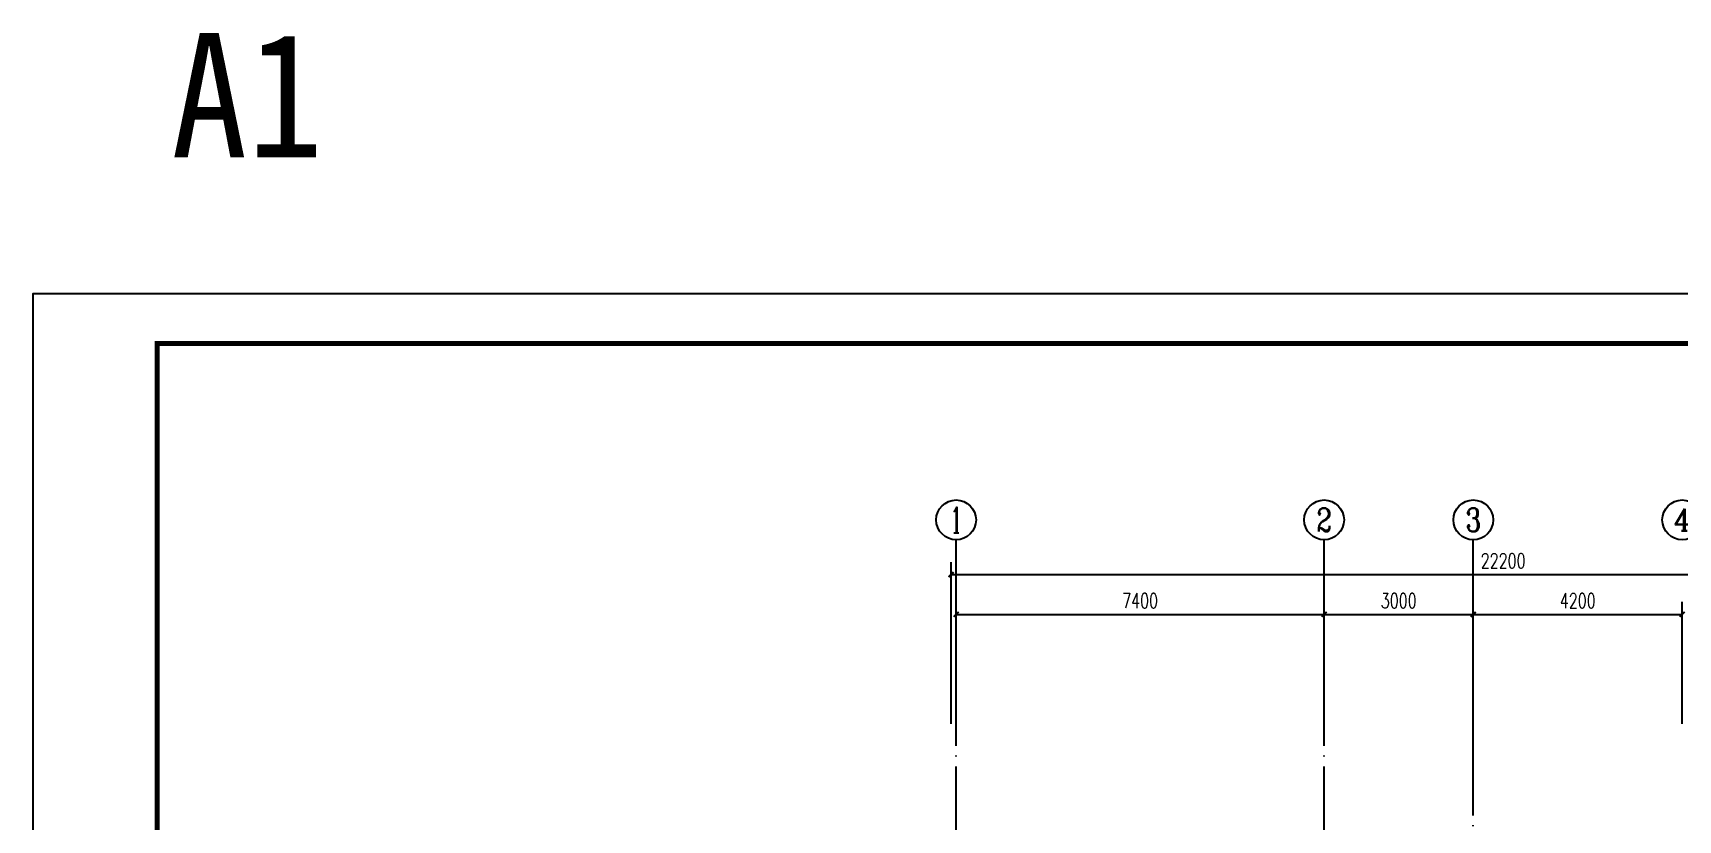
# Model space of a CAD drawing. Extents: x 6128144 to 12201635, y -1670122 to -706096.
# Drawn here: x 6495680 to 6528763, y -721921 to -706096 of the extents above; entities that cross this region are included whole.
import ezdxf
from ezdxf.enums import TextEntityAlignment as Align

# ---------------------------------------------------------------- set-up
doc = ezdxf.new("R2010")
doc.units = 0
doc.header["$LTSCALE"] = 1000
doc.header["$MEASUREMENT"] = 0
doc.linetypes.add('DOTE', pattern=[2.42, 2, -0.2, 0.02, -0.2])
doc.layers.get('0').update_dxf_attribs({"linetype": 'CONTINUOUS'})
doc.layers.get('Defpoints').update_dxf_attribs({"linetype": 'CONTINUOUS'})
for name, color, linetype in [('AXIS', 3, 'CONTINUOUS'), ('AXIS_TEXT', 7, 'CONTINUOUS'), ('DOTE', 252, 'CONTINUOUS'), ('PUB_TITLE', 4, 'CONTINUOUS'), ('图名', 15, 'CONTINUOUS')]:
    doc.layers.add(name, color=color, linetype=linetype)
doc.styles.add('_TCH_AXIS', font='COMPLEX', dxfattribs={"bigfont": 'GBCBIG'})
doc.styles.add('_TCH_DIM_T3', font='SIMPLEX', dxfattribs={"width": 0.705882, "bigfont": 'GBCBIG'})
doc.styles.add('COMPLEX', font='COMPLEX')
doc.styles.add('宋体', font='', dxfattribs={"width": 0.7})
doc.styles.get('宋体').set_extended_font_data('SimSun')
doc.dimstyles.new('_TCH_ARCH&&100', dxfattribs={"dimtxt": 297.5, "dimasz": 100, "dimexe": 250, "dimexo": 300, "dimgap": 126.25, "dimtad": 1, "dimdec": 0, "dimzin": 0, "dimdsep": 46, "dimtxsty": '_TCH_DIM_T3', "dimblk": 'ARCHTICK', "dimcen": 0.09, "dimclrt": 7, "dimazin": 2, "dimtfac": 1, "dimtdec": 0, "dimtix": 1, "dimtmove": 2, "dimatfit": 3, "dimfxl": 0, "dimtolj": 1, "dimtzin": 0, "dimarcsym": 0})

# ---------------------------------------------------------------- blocks, each defined once
blk = doc.blocks.new('_AXISO')
blk.add_circle((0, 0), 0.5)
at = {"layer": 'AXIS_TEXT', "style": 'COMPLEX', "width": 1.041667}
blk.add_attdef('A', text='', height=0.56, dxfattribs=at).set_placement((-0.25, -0.28), (0.25, -0.28), align=Align.FIT)
blk = doc.blocks.new('_ArchTick')
at = {"color": 0, "linetype": 'ByBlock', "const_width": 0.4}
blk.add_lwpolyline([(-0.5, -0.5), (0.5, 0.5)], dxfattribs=at)
blk = doc.blocks.new('*D2606')
at = {"layer": 'AXIS', "color": 0, "lineweight": -2}
for p, q in [((6514245, -719985), (6514245, -717535)), ((6521645, -719985), (6521645, -717535)), ((6514245, -717785), (6521645, -717785))]:
    blk.add_line(p, q, dxfattribs=at)
at = {"layer": 'Defpoints', "color": 0}
for p in [(6521645, -717785), (6514245, -720285), (6521645, -720285)]:
    blk.add_point(p, dxfattribs=at)
at = {"layer": 'AXIS', "color": 0, "lineweight": -2, "xscale": 100, "yscale": 100, "zscale": 100, "rotation": 180}
blk.add_blockref('_ArchTick', (6514245, -717785), dxfattribs=at)
at = {"layer": 'AXIS', "color": 0, "lineweight": -2, "xscale": 100, "yscale": 100, "zscale": 100}
blk.add_blockref('_ArchTick', (6521645, -717785), dxfattribs=at)
at = {"layer": 'AXIS', "color": 7, "insert": (6517945, -717510), "char_height": 297.5, "attachment_point": 5, "style": '_TCH_DIM_T3'}
blk.add_mtext('\\A1;7400', dxfattribs=at)
blk = doc.blocks.new('*D2607')
at = {"layer": 'AXIS', "color": 0, "lineweight": -2}
for p, q in [((6521645, -719985), (6521645, -717535)), ((6524645, -719985), (6524645, -717535)), ((6521645, -717785), (6524645, -717785))]:
    blk.add_line(p, q, dxfattribs=at)
at = {"layer": 'Defpoints', "color": 0}
for p in [(6524645, -717785), (6521645, -720285), (6524645, -720285)]:
    blk.add_point(p, dxfattribs=at)
at = {"layer": 'AXIS', "color": 0, "lineweight": -2, "xscale": 100, "yscale": 100, "zscale": 100, "rotation": 180}
blk.add_blockref('_ArchTick', (6521645, -717785), dxfattribs=at)
at = {"layer": 'AXIS', "color": 0, "lineweight": -2, "xscale": 100, "yscale": 100, "zscale": 100}
blk.add_blockref('_ArchTick', (6524645, -717785), dxfattribs=at)
at = {"layer": 'AXIS', "color": 7, "insert": (6523145, -717510), "char_height": 297.5, "attachment_point": 5, "style": '_TCH_DIM_T3'}
blk.add_mtext('\\A1;3000', dxfattribs=at)
blk = doc.blocks.new('*D2608')
at = {"layer": 'AXIS', "color": 0, "lineweight": -2}
for p, q in [((6524645, -719985), (6524645, -717535)), ((6528845, -719985), (6528845, -717535)), ((6524645, -717785), (6528845, -717785))]:
    blk.add_line(p, q, dxfattribs=at)
at = {"layer": 'Defpoints', "color": 0}
for p in [(6528845, -717785), (6524645, -720285), (6528845, -720285)]:
    blk.add_point(p, dxfattribs=at)
at = {"layer": 'AXIS', "color": 0, "lineweight": -2, "xscale": 100, "yscale": 100, "zscale": 100, "rotation": 180}
blk.add_blockref('_ArchTick', (6524645, -717785), dxfattribs=at)
at = {"layer": 'AXIS', "color": 0, "lineweight": -2, "xscale": 100, "yscale": 100, "zscale": 100}
blk.add_blockref('_ArchTick', (6528845, -717785), dxfattribs=at)
at = {"layer": 'AXIS', "color": 7, "insert": (6526745, -717510), "char_height": 297.5, "attachment_point": 5, "style": '_TCH_DIM_T3'}
blk.add_mtext('\\A1;4200', dxfattribs=at)
blk = doc.blocks.new('*D2611')
at = {"layer": 'AXIS', "color": 0, "lineweight": -2}
for p, q in [((6514145, -719985), (6514145, -716735)), ((6536345, -719985), (6536345, -716735)), ((6514145, -716985), (6536345, -716985))]:
    blk.add_line(p, q, dxfattribs=at)
at = {"layer": 'Defpoints', "color": 0}
for p in [(6536345, -716985), (6514145, -720285), (6536345, -720285)]:
    blk.add_point(p, dxfattribs=at)
at = {"layer": 'AXIS', "color": 0, "lineweight": -2, "xscale": 100, "yscale": 100, "zscale": 100, "rotation": 180}
blk.add_blockref('_ArchTick', (6514145, -716985), dxfattribs=at)
at = {"layer": 'AXIS', "color": 0, "lineweight": -2, "xscale": 100, "yscale": 100, "zscale": 100}
blk.add_blockref('_ArchTick', (6536345, -716985), dxfattribs=at)
at = {"layer": 'AXIS', "color": 7, "insert": (6525245, -716710), "char_height": 297.5, "attachment_point": 5, "style": '_TCH_DIM_T3'}
blk.add_mtext('\\A1;22200', dxfattribs=at)

msp = doc.modelspace()

# ---------------------------------------------------------------- linework, layer by layer
at = {"layer": 'AXIS', "color": 0}
for p, q in [((6514245.2, -720285.3), (6514245.2, -716285.3)), ((6521645.2, -720285.3), (6521645.2, -716285.3)), ((6524645.2, -720285.3), (6524645.2, -716285.3))]:
    msp.add_line(p, q, dxfattribs=at)
at = {"layer": 'DOTE', "linetype": 'DOTE'}
for p, q in [((6514245.2, -739785.3), (6514245.2, -720285.3)), ((6521645.2, -739785.3), (6521645.2, -720285.3)), ((6524645.2, -729085.3), (6524645.2, -720285.3))]:
    msp.add_line(p, q, dxfattribs=at)
at = {"layer": 'PUB_TITLE', "color": 4}
msp.add_lwpolyline([(6495680.3, -753339.6), (6555080.3, -753339.6), (6555080.3, -711339.6), (6495680.3, -711339.6)], close=True, dxfattribs=at)
at = {"layer": 'PUB_TITLE', "color": 4, "const_width": 100}
msp.add_lwpolyline([(6498180.3, -752339.6), (6554080.3, -752339.6), (6554080.3, -712339.6), (6498180.3, -712339.6)], close=True, dxfattribs=at)

# ---------------------------------------------------------------- block references
at = {"layer": 'AXIS', "color": 0}
ref = msp.add_blockref('_AXISO', (6514245.2, -715885.3), dxfattribs=dict(at, xscale=800, yscale=800, zscale=800))
ref.add_attrib('A', '1', dxfattribs={"layer": 'AXIS_TEXT', "color": 0, "height": 514.7, "style": '_TCH_AXIS'}).set_placement((6514134.9, -716142.7), (6514355.5, -716142.7), align=Align.FIT)
ref = msp.add_blockref('_AXISO', (6521645.2, -715885.3), dxfattribs=dict(at, xscale=800, yscale=800, zscale=800))
ref.add_attrib('A', '2', dxfattribs={"layer": 'AXIS_TEXT', "color": 0, "height": 465.9, "style": '_TCH_AXIS'}).set_placement((6521489.9, -716118.3), (6521800.6, -716118.3), align=Align.FIT)
ref = msp.add_blockref('_AXISO', (6524645.2, -715885.3), dxfattribs=dict(at, xscale=800, yscale=800, zscale=800))
ref.add_attrib('A', '3', dxfattribs={"layer": 'AXIS_TEXT', "color": 0, "height": 465.9, "style": '_TCH_AXIS'}).set_placement((6524489.9, -716118.3), (6524800.6, -716118.3), align=Align.FIT)
ref = msp.add_blockref('_AXISO', (6528845.2, -715885.3), dxfattribs=dict(at, xscale=800, yscale=800, zscale=800))
ref.add_attrib('A', '4', dxfattribs={"layer": 'AXIS_TEXT', "color": 0, "height": 445.4, "style": '_TCH_AXIS'}).set_placement((6528675.6, -716108.1), (6529014.9, -716108.1), align=Align.FIT)

# ---------------------------------------------------------------- texts
at = {"layer": '图名', "style": '宋体', "width": 0.9}
msp.add_text('  A1', height=2500, dxfattribs=at).set_placement((6495399.3, -708595.6))

# ---------------------------------------------------------------- dimensions: what is measured, and where the dimension line sits
at = {"layer": 'AXIS', "color": 0}
for p1, p2, distance, picture, middle in [((6514145.2, -720285.3), (6536345.2, -720285.3), 3300, '*D2611', (6525245.2, -716710.3)), ((6514245.2, -720285.3), (6521645.2, -720285.3), 2500, '*D2606', (6517945.2, -717510.3)), ((6521645.2, -720285.3), (6524645.2, -720285.3), 2500, '*D2607', (6523145.2, -717510.3)), ((6524645.2, -720285.3), (6528845.2, -720285.3), 2500, '*D2608', (6526745.2, -717510.3))]:
    dim = msp.add_aligned_dim(p1=p1, p2=p2, distance=distance, dimstyle='_TCH_ARCH&&100', dxfattribs=at)
    dim.commit()
    dim.dimension.update_dxf_attribs({"geometry": picture, "text_midpoint": middle})

doc.saveas('drawing.dxf')
